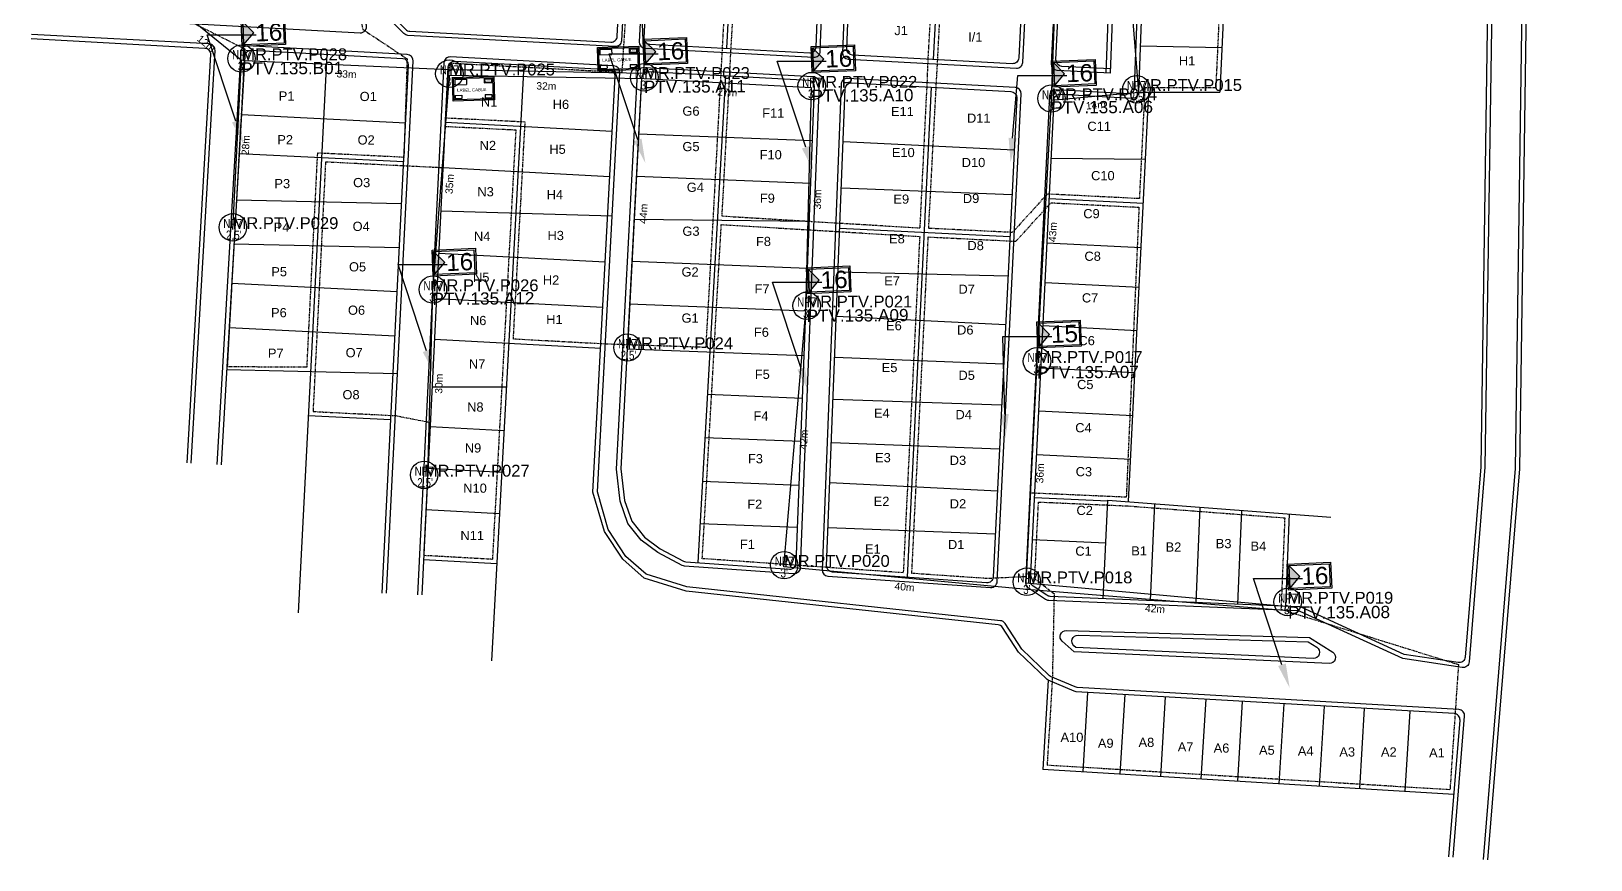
# Model space of a CAD drawing. Extents: x -1482 to -1132, y 13384 to 13773.
# Drawn here: x -1444.2 to -1189.9, y 13384.1 to 13519.2 of the extents above; entities that cross this region are included whole.
import ezdxf
from ezdxf import colors
from ezdxf.entities.mleader import LeaderData, LeaderLine
from ezdxf.enums import TextEntityAlignment as Align
from ezdxf.math import Vec2, Vec3

# ---------------------------------------------------------------- set-up
doc = ezdxf.new("R2010")
doc.units = 0
doc.linetypes.add('PHANTOM2', pattern=[1.25, 0.625, -0.125, 0.125, -0.125, 0.125, -0.125])
for name, color, linetype in [('Base Map', 8, 'Continuous'), ('FAT', 30, 'Continuous'), ('Homepass Number', 6, 'Continuous'), ('LABEL CABLE', 200, 'Continuous'), ('NEW POLE 7m(2.5 inches)', 200, 'Continuous'), ('NEW POLE 7m(3 inches)', 4, 'Continuous'), ('NEW POLE ID 7m (2.5 inches)', 200, 'Continuous'), ('NEW POLE ID 7m(3 inches)', 4, 'Continuous'), ('SPAN KU', 161, 'Continuous')]:
    doc.layers.add(name, color=color, linetype=linetype)
for name, color, linetype, lineweight in [('FAT AREA', 134, 'PHANTOM2', 30), ('FAT_Info', 170, 'Continuous', 0), ('FO 24 CORE', 3, 'Continuous', 35), ('FO 48 CORE.', 204, 'Continuous', 30), ('SLING WIRE', 4, 'Continuous', 30)]:
    doc.layers.add(name, color=color, linetype=linetype, lineweight=lineweight)
doc.styles.get("Standard").update_dxf_attribs({"font": 'arial.ttf'})
doc.styles.add('Title Block 3', font='dgn003.shx')
doc.styles.add('Title Block v21 - Default$0$Styledgn001', font='dgn001.shx')
doc.dimstyles.new('瓦达西瓦', dxfattribs={"dimtxt": 1.2, "dimasz": 0, "dimexe": 1.25, "dimexo": 0.625, "dimgap": 0.05, "dimtad": 1, "dimdec": 0, "dimtxsty": 'Standard', "dimblk": 'ARCHTICK', "dimcen": 0, "dimse1": 1, "dimse2": 1, "dimsd1": 1, "dimsd2": 1, "dimclre": 256, "dimclrt": 256, "dimadec": 0, "dimazin": 0, "dimtfac": 1, "dimtdec": 0, "dimtmove": 2, "dimatfit": 3, "dimfxl": 1, "dimarcsym": 0})

# ---------------------------------------------------------------- blocks, each defined once
blk = doc.blocks.new('*U53')
at = {"color": 0, "linetype": 'ByBlock', "lineweight": -2}
blk.add_circle((0, 0), 2.24, dxfattribs=at)
at = {"color": 0, "linetype": 'ByBlock', "lineweight": -2, "style": 'Title Block 3', "width": 0.799091}
for s, p in [('NP7', (0, 0.62)), ("3'", (0, -1.27))]:
    blk.add_text(s, height=1.488, dxfattribs=at).set_placement(p, align=Align.MIDDLE_CENTER)
blk = doc.blocks.new('*U57')
at = {"color": 0, "linetype": 'ByBlock', "lineweight": -2}
blk.add_circle((0, 0), 2.24, dxfattribs=at)
at = {"color": 0, "linetype": 'ByBlock', "lineweight": -2, "style": 'Title Block 3', "width": 0.799091}
for s, p in [('NP7', (0, 0.62)), ('2,', (-0.46, -1.27)), ("5'", (0.83, -1.27))]:
    blk.add_text(s, height=1.488, dxfattribs=at).set_placement(p, align=Align.MIDDLE_CENTER)
blk = doc.blocks.new('FAT')
h = blk.add_hatch(color=2)
h.dxf.hatch_style = 1
h.paths.add_polyline_path([(-4.25, 2), (-4.25, -2), (-2.4, 0)])
for points in [[(-4.5, 2.25), (3, 2.25), (3, -2.25), (-4.5, -2.25)], [(-4.25, 2), (2.75, 2), (2.75, -2), (-4.25, -2)]]:
    blk.add_lwpolyline(points, close=True)
at = {"color": 2}
blk.add_lwpolyline([(-4.25, 2), (-4.25, -2), (-2.4, 0)], close=True, dxfattribs=at)
at = {"color": 7}
blk.add_attdef('FAT', text='', height=3, dxfattribs=at).set_placement((0.18, 0), align=Align.MIDDLE_CENTER)
blk = doc.blocks.new('*D155')
at = {"layer": 'Defpoints', "color": 0, "lineweight": 30, "ltscale": 0.7, "transparency": 16777216}
for p in [(-1276.62, 13542.39), (-1277.85, 13507.93), (-1275.76, 13507.85)]:
    blk.add_point(p, dxfattribs=at)
at = {"layer": 'SPAN KU', "lineweight": 30, "ltscale": 0.7, "transparency": 16777216, "insert": (-1275.8, 13525.1), "char_height": 1.2, "attachment_point": 5, "rotation": 87.9494}
blk.add_mtext('34m', dxfattribs=at)
blk = doc.blocks.new('_ArchTick')
at = {"color": 0, "linetype": 'ByBlock', "const_width": 0.15}
blk.add_lwpolyline([(-0.5, -0.5), (0.5, 0.5)], dxfattribs=at)
blk = doc.blocks.new('*D156')
at = {"layer": 'Defpoints', "color": 0, "lineweight": 30, "ltscale": 0.7, "transparency": 16777216}
for p in [(-1277.85, 13507.93), (-1280.22, 13465.08), (-1278.12, 13464.97)]:
    blk.add_point(p, dxfattribs=at)
at = {"layer": 'SPAN KU', "lineweight": 30, "ltscale": 0.7, "transparency": 16777216, "insert": (-1277.6, 13486.43), "char_height": 1.2, "attachment_point": 5, "rotation": 86.843}
blk.add_mtext('43m', dxfattribs=at)
blk = doc.blocks.new('*D157')
at = {"layer": 'Defpoints', "color": 0, "lineweight": 30, "ltscale": 0.7, "transparency": 16777216}
for p in [(-1280.22, 13465.08), (-1281.98, 13429.23), (-1279.89, 13429.13)]:
    blk.add_point(p, dxfattribs=at)
at = {"layer": 'SPAN KU', "lineweight": 30, "ltscale": 0.7, "transparency": 16777216, "insert": (-1279.67, 13447.09), "char_height": 1.2, "attachment_point": 5, "rotation": 87.1797}
blk.add_mtext('36m', dxfattribs=at)
blk = doc.blocks.new('*D160')
at = {"layer": 'Defpoints', "color": 0, "lineweight": 30, "ltscale": 0.7, "transparency": 16777216}
for p in [(-1281.83, 13428.15), (-1282, 13426.06), (-1239.8, 13424.74)]:
    blk.add_point(p, dxfattribs=at)
at = {"layer": 'SPAN KU', "lineweight": 30, "ltscale": 0.7, "transparency": 16777216, "insert": (-1260.93, 13425), "char_height": 1.2, "attachment_point": 5, "rotation": 355.3564}
blk.add_mtext('42m', dxfattribs=at)
blk = doc.blocks.new('*D161')
at = {"layer": 'Defpoints', "color": 0, "lineweight": 30, "ltscale": 0.7, "transparency": 16777216}
for p in [(-1321.44, 13431.84), (-1321.63, 13429.75), (-1281.83, 13428.15)]:
    blk.add_point(p, dxfattribs=at)
at = {"layer": 'SPAN KU', "lineweight": 30, "ltscale": 0.7, "transparency": 16777216, "insert": (-1301.77, 13428.56), "char_height": 1.2, "attachment_point": 5, "rotation": 354.6843}
blk.add_mtext('40m', dxfattribs=at)
blk = doc.blocks.new('*D162')
at = {"layer": 'Defpoints', "color": 0, "lineweight": 30, "ltscale": 0.7, "transparency": 16777216}
for p in [(-1317.85, 13473.59), (-1315.76, 13473.41), (-1321.44, 13431.84)]:
    blk.add_point(p, dxfattribs=at)
at = {"layer": 'SPAN KU', "lineweight": 30, "ltscale": 0.7, "transparency": 16777216, "insert": (-1318.2, 13452.59), "char_height": 1.2, "attachment_point": 5, "rotation": 85.0932}
blk.add_mtext('42m', dxfattribs=at)
blk = doc.blocks.new('*D163')
at = {"layer": 'Defpoints', "color": 0, "lineweight": 30, "ltscale": 0.7, "transparency": 16777216}
for p in [(-1316.95, 13509.95), (-1314.85, 13509.9), (-1317.85, 13473.59)]:
    blk.add_point(p, dxfattribs=at)
at = {"layer": 'SPAN KU', "lineweight": 30, "ltscale": 0.7, "transparency": 16777216, "insert": (-1315.96, 13491.74), "char_height": 1.2, "attachment_point": 5, "rotation": 88.5727}
blk.add_mtext('36m', dxfattribs=at)
blk = doc.blocks.new('*D164')
at = {"layer": 'Defpoints', "color": 0, "lineweight": 30, "ltscale": 0.7, "transparency": 16777216}
for p in [(-1344.35, 13509.29), (-1344.24, 13511.39), (-1316.95, 13509.95)]:
    blk.add_point(p, dxfattribs=at)
at = {"layer": 'SPAN KU', "lineweight": 30, "ltscale": 0.7, "transparency": 16777216, "insert": (-1330.67, 13509.22), "char_height": 1.2, "attachment_point": 5, "rotation": 356.9886}
blk.add_mtext('27m', dxfattribs=at)
blk = doc.blocks.new('*D165')
at = {"layer": 'Defpoints', "color": 0, "lineweight": 30, "ltscale": 0.7, "transparency": 16777216}
for p in [(-1376.02, 13511.97), (-1376.06, 13509.87), (-1344.24, 13511.39)]:
    blk.add_point(p, dxfattribs=at)
at = {"layer": 'SPAN KU', "lineweight": 30, "ltscale": 0.7, "transparency": 16777216, "insert": (-1360.16, 13510.24), "char_height": 1.2, "attachment_point": 5, "rotation": 358.9397}
blk.add_mtext('32m', dxfattribs=at)
blk = doc.blocks.new('*D166')
at = {"layer": 'Defpoints', "color": 0, "lineweight": 30, "ltscale": 0.7, "transparency": 16777216}
for p in [(-1376.02, 13511.97), (-1378.7, 13476.78), (-1376.61, 13476.62)]:
    blk.add_point(p, dxfattribs=at)
at = {"layer": 'SPAN KU', "lineweight": 30, "ltscale": 0.7, "transparency": 16777216, "insert": (-1375.93, 13494.27), "char_height": 1.2, "attachment_point": 5, "rotation": 85.6337}
blk.add_mtext('35m', dxfattribs=at)
blk = doc.blocks.new('*D167')
at = {"layer": 'Defpoints', "color": 0, "lineweight": 30, "ltscale": 0.7, "transparency": 16777216}
for p in [(-1346.1, 13559.7), (-1346.29, 13512.2), (-1344.2, 13512.28)]:
    blk.add_point(p, dxfattribs=at)
at = {"layer": 'SPAN KU', "lineweight": 30, "ltscale": 0.7, "transparency": 16777216, "insert": (-1346.6, 13535.93), "char_height": 1.2, "attachment_point": 5, "rotation": 272.3016}
blk.add_mtext('47m', dxfattribs=at)
blk = doc.blocks.new('*D169')
at = {"layer": 'Defpoints', "color": 0, "lineweight": 30, "ltscale": 0.7, "transparency": 16777216}
for p in [(-1409.38, 13514.36), (-1409.47, 13512.26), (-1375.97, 13512.87)]:
    blk.add_point(p, dxfattribs=at)
at = {"layer": 'SPAN KU', "lineweight": 30, "ltscale": 0.7, "transparency": 16777216, "insert": (-1392.74, 13512.18), "char_height": 1.2, "attachment_point": 5, "rotation": 357.445}
blk.add_mtext('33m', dxfattribs=at)
blk = doc.blocks.new('*D171')
at = {"layer": 'Defpoints', "color": 0, "lineweight": 30, "ltscale": 0.7, "transparency": 16777216}
for p in [(-1419.44, 13522.18), (-1420.77, 13520.55), (-1409.91, 13514.45)]:
    blk.add_point(p, dxfattribs=at)
at = {"layer": 'SPAN KU', "lineweight": 30, "ltscale": 0.7, "transparency": 16777216, "insert": (-1415.59, 13517.19), "char_height": 1.2, "attachment_point": 5, "rotation": 320.9764}
blk.add_mtext('12m', dxfattribs=at)
blk = doc.blocks.new('*D194')
at = {"layer": 'Defpoints', "color": 0, "lineweight": 30, "ltscale": 0.7, "transparency": 16777216}
for p in [(-1263.58, 13509.25), (-1277.85, 13507.93), (-1263.39, 13507.15)]:
    blk.add_point(p, dxfattribs=at)
at = {"layer": 'SPAN KU', "lineweight": 30, "ltscale": 0.7, "transparency": 16777216, "insert": (-1270.59, 13507.14), "char_height": 1.2, "attachment_point": 5, "rotation": 5.2841}
blk.add_mtext('14m', dxfattribs=at)
blk = doc.blocks.new('*D195')
at = {"layer": 'Defpoints', "color": 0, "lineweight": 30, "ltscale": 0.7, "transparency": 16777216}
for p in [(-1268.96, 13550.4), (-1266.87, 13550.56), (-1263.58, 13509.25)]:
    blk.add_point(p, dxfattribs=at)
at = {"layer": 'SPAN KU', "lineweight": 30, "ltscale": 0.7, "transparency": 16777216, "insert": (-1266.67, 13529.79), "char_height": 1.2, "attachment_point": 5, "rotation": 274.55}
blk.add_mtext('41m', dxfattribs=at)
blk = doc.blocks.new('*D197')
at = {"layer": 'Defpoints', "color": 0, "lineweight": 30, "ltscale": 0.7, "transparency": 16777216}
for p in [(-1344.64, 13511.39), (-1346.93, 13467.6), (-1344.83, 13467.49)]:
    blk.add_point(p, dxfattribs=at)
at = {"layer": 'SPAN KU', "lineweight": 30, "ltscale": 0.7, "transparency": 16777216, "insert": (-1344.34, 13489.42), "char_height": 1.2, "attachment_point": 5, "rotation": 87.0082}
blk.add_mtext('44m', dxfattribs=at)
blk = doc.blocks.new('*D198')
at = {"layer": 'Defpoints', "color": 0, "lineweight": 30, "ltscale": 0.7, "transparency": 16777216}
for p in [(-1378.7, 13476.78), (-1379.52, 13446.69), (-1377.42, 13446.64)]:
    blk.add_point(p, dxfattribs=at)
at = {"layer": 'SPAN KU', "lineweight": 30, "ltscale": 0.7, "transparency": 16777216, "insert": (-1377.68, 13461.7), "char_height": 1.2, "attachment_point": 5, "rotation": 88.4461}
blk.add_mtext('30m', dxfattribs=at)
blk = doc.blocks.new('*D206')
at = {"layer": 'Defpoints', "color": 0, "lineweight": 30, "ltscale": 0.7, "transparency": 16777216}
for p in [(-1409.91, 13514.49), (-1411.32, 13486.86), (-1409.22, 13486.76)]:
    blk.add_point(p, dxfattribs=at)
at = {"layer": 'SPAN KU', "lineweight": 30, "ltscale": 0.7, "transparency": 16777216, "insert": (-1409.18, 13500.6), "char_height": 1.2, "attachment_point": 5, "rotation": 87.0671}
blk.add_mtext('28m', dxfattribs=at)
blk = doc.blocks.new('LABEL')
at = {"layer": 'LABEL CABLE', "ltscale": 0.15}
for p, q in [((-6595.62, 19707.66), (-6595.62, 19711.51)), ((-6595.62, 19711.51), (-6588.86, 19711.51)), ((-6595.42, 19707.86), (-6595.42, 19711.31)), ((-6595.42, 19711.31), (-6589.06, 19711.31)), ((-6595.25, 19711.15), (-6595.25, 19710.3)), ((-6595.25, 19711.15), (-6593.32, 19711.15)), ((-6593.32, 19711.15), (-6593.32, 19710.3)), ((-6590.46, 19711.21), (-6590.46, 19710.51)), ((-6590.46, 19711.21), (-6589.16, 19711.21)), ((-6590.46, 19710.51), (-6589.16, 19710.51)), ((-6590.36, 19711.11), (-6590.36, 19710.61)), ((-6590.36, 19711.11), (-6589.26, 19711.11)), ((-6590.36, 19710.61), (-6589.26, 19710.61)), ((-6589.26, 19711.11), (-6589.26, 19710.61)), ((-6589.16, 19711.21), (-6589.16, 19710.51)), ((-6589.06, 19711.31), (-6589.06, 19707.86)), ((-6588.86, 19711.51), (-6588.86, 19707.66)), ((-6595.25, 19710.3), (-6593.32, 19710.3)), ((-6595.25, 19708.56), (-6595.25, 19708.06)), ((-6595.25, 19708.56), (-6594.15, 19708.56)), ((-6595.25, 19708.06), (-6594.15, 19708.06)), ((-6594.15, 19708.56), (-6594.15, 19708.06)), ((-6590.36, 19708.56), (-6590.36, 19708.06)), ((-6590.36, 19708.56), (-6589.26, 19708.56)), ((-6590.36, 19708.06), (-6589.26, 19708.06)), ((-6589.26, 19708.56), (-6589.26, 19708.06)), ((-6588.86, 19707.66), (-6595.62, 19707.66)), ((-6589.06, 19707.86), (-6595.42, 19707.86))]:
    blk.add_line(p, q, dxfattribs=at)
at = {"layer": 'LABEL CABLE', "attachment_point": 7, "line_spacing_factor": 0.6, "style": 'Title Block v21 - Default$0$Styledgn001'}
for s, insert, char_height in [('\\pxsm1.5;{\\W1.06772;MYREPUBLIC}', (-6590.29, 19710.78), 0.1), ('\\pxsm1.5;{\\W1.06772;LABEL CABLE}', (-6594.9, 19709.13), 0.5)]:
    blk.add_mtext(s, dxfattribs=dict(at, insert=insert, char_height=char_height))

msp = doc.modelspace()

# ---------------------------------------------------------------- linework, layer by layer
at = {"layer": 'Base Map', "ltscale": 0.7}
for points in [[(-1195.76, 13671.99), (-1202.12, 13657.78), (-1206.44, 13646.38), (-1209.13, 13637.33), (-1209.92, 13631.01), (-1206.71, 13523.24), (-1207.84, 13448.14), (-1210.37, 13417.13, -0.434297), (-1211.52, 13416.23), (-1220.34, 13417.55), (-1237.12, 13425.25, 0.097406), (-1237.49, 13425.34), (-1278.03, 13427.03, -0.137456), (-1278.55, 13427.2), (-1280.82, 13428.71, -0.263881), (-1281.26, 13429.6), (-1277.4, 13507.97, -0.415564), (-1276.35, 13508.92), (-1264.64, 13508.28, 0.418897), (-1263.58, 13509.25), (-1261.72, 13558.49)], [(-1195.12, 13671.7), (-1201.47, 13657.51), (-1205.77, 13646.16), (-1208.44, 13637.19), (-1209.22, 13630.98), (-1206.01, 13523.24), (-1207.14, 13448.11), (-1209.73, 13416.33, -0.434297), (-1210.88, 13415.42), (-1220.54, 13416.88), (-1237.28, 13424.56, 0.097406), (-1237.66, 13424.65), (-1278.26, 13426.34, -0.137456), (-1278.77, 13426.51), (-1281.54, 13428.35, -0.263881), (-1281.98, 13429.23), (-1278.07, 13508.7, -0.415564), (-1277.01, 13509.65), (-1265.31, 13509.02, 0.418897), (-1264.26, 13509.98), (-1262.42, 13558.51)], [(-1268.21, 13512.32), (-1276.87, 13512.79, -0.412864), (-1277.81, 13513.84), (-1272.7, 13617.43, -0.409048), (-1271.67, 13618.39), (-1239.94, 13617.38, -0.40499), (-1238.97, 13616.38), (-1238.97, 13591.84)], [(-1268.18, 13513.02), (-1276.13, 13513.45, -0.412864), (-1277.08, 13514.5), (-1272.04, 13616.71, -0.409048), (-1271.01, 13617.66), (-1240.64, 13616.7, -0.40499), (-1239.67, 13615.7), (-1239.67, 13591.84)], [(-1312.44, 13594.62, 0.419182), (-1313.42, 13595.66), (-1341.32, 13596.27, 0.412838), (-1342.34, 13595.3), (-1343.82, 13540.13), (-1345.02, 13517.46, 0.413991), (-1344.08, 13516.41), (-1316.56, 13514.93, 0.418603), (-1315.5, 13515.89), (-1312.44, 13594.62)], [(-1386.99, 13590.83, 0.424129), (-1387.96, 13591.89), (-1415.32, 13592.66, 0.406462), (-1416.34, 13591.72), (-1420.18, 13521.52, 0.41444), (-1419.24, 13520.47), (-1390.53, 13518.92, 0.507432), (-1389.5, 13520.17), (-1390.97, 13525.81, -0.079033), (-1391, 13526.12), (-1386.99, 13590.83)], [(-1444.15, 13517.97), (-1415.86, 13516.44, -0.415336), (-1414.92, 13515.38), (-1418.77, 13448.79)], [(-1418.07, 13448.75), (-1414.18, 13516.04, 0.415336), (-1415.13, 13517.1), (-1444.11, 13518.66)], [(-1386.23, 13427.53), (-1381.9, 13514.31, 0.413026), (-1382.84, 13515.36), (-1408.95, 13516.77, 0.413092), (-1410, 13515.83), (-1413.89, 13448.51)], [(-1386.92, 13427.57), (-1382.63, 13513.65, 0.413026), (-1383.58, 13514.7), (-1408.29, 13516.03, 0.413092), (-1409.34, 13515.09), (-1413.19, 13448.47)], [(-1212.33, 13384.52), (-1210.46, 13407.48, 0.421065), (-1211.39, 13408.56), (-1273.61, 13412.17, -0.086828), (-1273.94, 13412.25), (-1277.96, 13413.97, -0.090682), (-1278.26, 13414.16), (-1282.65, 13418.39), (-1285.38, 13422.61, 0.226158), (-1286.11, 13423.06), (-1337.24, 13428.57), (-1343.89, 13430.64), (-1347.18, 13433.54), (-1350.06, 13437.91), (-1351.85, 13444.09), (-1348.21, 13512.49, 0.414019), (-1349.15, 13513.54), (-1375.81, 13514.98, 0.415402), (-1376.86, 13514.03), (-1381.19, 13427.28)], [(-1213.02, 13384.58), (-1211.21, 13406.82, 0.421065), (-1212.15, 13407.9), (-1273.77, 13411.47, -0.086828), (-1274.1, 13411.55), (-1278.35, 13413.37, -0.090682), (-1278.65, 13413.57), (-1283.19, 13417.94), (-1285.79, 13421.95, 0.226158), (-1286.52, 13422.4), (-1337.39, 13427.89), (-1344.24, 13430.01), (-1347.72, 13433.08), (-1350.7, 13437.62), (-1352.56, 13444.01), (-1348.94, 13511.83, 0.414019), (-1349.89, 13512.88), (-1375.15, 13514.24, 0.415402), (-1376.2, 13513.3), (-1380.49, 13427.25)], [(-1316.65, 13511.79, -0.409838), (-1315.7, 13510.75), (-1318.78, 13431.68, -0.423268), (-1319.85, 13430.72), (-1337.63, 13431.96, -0.104007), (-1338.02, 13432.08), (-1342, 13434.17), (-1344.68, 13436.18), (-1346.86, 13438.91), (-1348.13, 13442.53), (-1348.73, 13447.79), (-1345.29, 13512.33, -0.414436), (-1344.24, 13513.28), (-1316.65, 13511.79)], [(-1282.74, 13508.97, 0.412864), (-1283.69, 13510.01), (-1311.06, 13511.49, 0.418603), (-1312.11, 13510.53), (-1315.19, 13431.37, 0.405217), (-1314.27, 13430.33), (-1287.73, 13428.48, 0.420219), (-1286.66, 13429.43), (-1282.74, 13508.97)], [(-1235.75, 13420.31), (-1231.96, 13417.91, -0.769491), (-1232.54, 13416.07), (-1274.11, 13417.97), (-1276.06, 13419.7, -0.701161), (-1275.37, 13421.45), (-1235.75, 13420.31)]]:
    msp.add_lwpolyline(points, format="xyb", dxfattribs=at)
for points in [[(-1190.53, 13670), (-1196.93, 13655.64), (-1201.12, 13644.59), (-1203.63, 13636.18), (-1204.31, 13630.75), (-1201.11, 13523.28), (-1202.24, 13447.87), (-1207.44, 13384.12)], [(-1189.89, 13669.71), (-1196.29, 13655.38), (-1200.46, 13644.37), (-1202.94, 13636.04), (-1203.61, 13630.71), (-1200.41, 13523.28), (-1201.54, 13447.84), (-1206.74, 13384.07)], [(-1326.55, 13595.24), (-1330.8, 13516.4)], [(-1292.79, 13594.5), (-1297.1, 13514.58)], [(-1268.91, 13512.36), (-1267.15, 13558.69)], [(-1268.21, 13512.32), (-1266.45, 13558.67)], [(-1248.41, 13551.42), (-1250.36, 13509.25)], [(-1263.3, 13516.77), (-1250.02, 13516.51)], [(-1395.93, 13515.37), (-1400.64, 13424.34)], [(-1363.82, 13513.63), (-1369.1, 13416.52)], [(-1330.98, 13511.86), (-1335.48, 13432.52)], [(-1301.31, 13430.13), (-1297.4, 13510.05)], [(-1265.25, 13442.47), (-1261.92, 13509.25)], [(-1263.58, 13509.25), (-1250.36, 13509.25)], [(-1409.89, 13505.6), (-1383.1, 13504.26)], [(-1376.65, 13504.35), (-1349.42, 13502.9)], [(-1345.12, 13502.46), (-1316.77, 13501.36)], [(-1410.25, 13499.25), (-1383.42, 13497.91)], [(-1311.78, 13501.19), (-1283.9, 13499.81)], [(-1377.02, 13496.93), (-1349.81, 13495.48)], [(-1277.87, 13498.49), (-1262.46, 13498.34)], [(-1345.49, 13495.53), (-1317.04, 13494.42)], [(-1410.69, 13491.71), (-1383.76, 13491.11)], [(-1284.25, 13492.52), (-1312.07, 13493.6)], [(-1278.19, 13491.92), (-1262.82, 13491.15)], [(-1377.37, 13489.89), (-1349.46, 13489.05)], [(-1345.86, 13488.54), (-1317.28, 13488.23)], [(-1312.33, 13487.04), (-1284.59, 13485.68)], [(-1411.11, 13484.51), (-1384.11, 13483.92)], [(-1278.55, 13484.66), (-1263.18, 13483.9)], [(-1377.71, 13483.01), (-1350.56, 13481.56)], [(-1346.22, 13481.68), (-1317.58, 13480.56)], [(-1284.91, 13479.25), (-1312.6, 13479.91)], [(-1411.48, 13478.08), (-1384.47, 13476.73)], [(-1278.87, 13478.19), (-1263.51, 13477.42)], [(-1378.08, 13475.61), (-1350.95, 13474.16)], [(-1346.59, 13474.71), (-1317.85, 13473.59)], [(-1411.89, 13470.85), (-1384.83, 13469.5)], [(-1312.88, 13472.74), (-1285.3, 13471.38)], [(-1279.22, 13471.17), (-1263.86, 13470.4)], [(-1378.41, 13468.96), (-1351.3, 13467.52)], [(-1346.98, 13467.41), (-1318.14, 13466.29)], [(-1285.62, 13464.9), (-1313.15, 13465.97)], [(-1412.29, 13464.01), (-1384.44, 13463.36)], [(-1279.55, 13464.3), (-1264.2, 13463.54)], [(-1378.8, 13461.2), (-1366.67, 13461.18)], [(-1333.92, 13459.98), (-1318.4, 13459.37)], [(-1313.41, 13459.2), (-1285.95, 13458.23)], [(-1398.97, 13456.51), (-1385.51, 13455.84)], [(-1279.9, 13457.28), (-1264.55, 13456.51)], [(-1379.12, 13454.71), (-1367.06, 13454.06)], [(-1334.32, 13452.92), (-1318.68, 13452.31)], [(-1286.3, 13451), (-1313.69, 13452.07)], [(-1280.25, 13450.16), (-1264.9, 13449.39)], [(-1379.46, 13447.93), (-1367.43, 13447.27)], [(-1334.73, 13445.8), (-1318.96, 13445.18)], [(-1313.94, 13445.61), (-1286.63, 13444.26)], [(-1280.6, 13443.14), (-1268.64, 13442.59)], [(-1379.79, 13441.18), (-1367.79, 13440.53)], [(-1269.39, 13426.67), (-1268.64, 13442.73)], [(-1268.64, 13442.73), (-1232.29, 13439.95)], [(-1261.04, 13442.15), (-1261.7, 13426.35)], [(-1253.62, 13441.58), (-1254.27, 13426.04)], [(-1246.85, 13441.07), (-1247.49, 13425.76)], [(-1239.06, 13440.47), (-1239.68, 13425.43)], [(-1335.12, 13438.93), (-1319.22, 13438.31)], [(-1286.98, 13437.16), (-1314.23, 13438.22)], [(-1280.93, 13436.3), (-1268.96, 13435.75)], [(-1380.2, 13433.03), (-1368.23, 13432.38)], [(-1278.33, 13413.36), (-1279.22, 13398.82)], [(-1271.92, 13411.37), (-1272.71, 13398.43)], [(-1265.88, 13411.02), (-1266.67, 13398.06)], [(-1259.27, 13410.63), (-1260.06, 13397.65)], [(-1252.67, 13410.25), (-1253.46, 13397.25)], [(-1246.71, 13409.9), (-1247.5, 13396.89)], [(-1239.93, 13409.51), (-1240.73, 13396.48)], [(-1233.37, 13409.13), (-1234.17, 13396.08)], [(-1226.81, 13408.75), (-1227.61, 13395.68)], [(-1219.4, 13408.32), (-1220.2, 13395.22)], [(-1212.2, 13394.74), (-1279.22, 13398.82)]]:
    msp.add_lwpolyline(points, dxfattribs=at)
for points in [[(-1345.26, 13595.35), (-1346.73, 13540.25), (-1347.93, 13517.62, -0.414408), (-1348.99, 13516.68), (-1382.73, 13518.5, -0.185753), (-1383.39, 13518.79), (-1386.56, 13521.99, -0.132938), (-1386.82, 13522.44), (-1387.77, 13526.11, -0.079033), (-1387.8, 13526.43), (-1383.8, 13591.17, -0.280495), (-1383.2, 13592.02), (-1372.23, 13596.85, -0.109701), (-1371.8, 13596.94), (-1346.24, 13596.38, -0.41559)], [(-1346.96, 13595.69), (-1371.66, 13596.24, 0.109701), (-1372.09, 13596.15), (-1382.53, 13591.55, 0.280495), (-1383.12, 13590.7), (-1387.1, 13526.49, 0.079033), (-1387.07, 13526.18), (-1386.19, 13522.8, 0.132938), (-1385.93, 13522.35), (-1383.08, 13519.47, 0.185753), (-1382.42, 13519.18), (-1349.65, 13517.41, 0.414408), (-1348.6, 13518.36), (-1347.43, 13540.28), (-1345.98, 13594.67, 0.41559)], [(-1316.18, 13516.62), (-1313.17, 13593.93, 0.419182), (-1314.14, 13594.97), (-1340.64, 13595.55, 0.412838), (-1341.66, 13594.58), (-1343.12, 13540.1), (-1344.29, 13518.12, 0.413991), (-1343.34, 13517.07), (-1317.23, 13515.67, 0.418603)], [(-1310.97, 13514.63), (-1283.54, 13513.15, 0.415564), (-1282.49, 13514.1), (-1278.56, 13593.86, 0.422229), (-1279.53, 13594.91), (-1307.82, 13595.53, 0.409262), (-1308.84, 13594.57), (-1311.91, 13515.66, 0.409838)], [(-1311.19, 13516.33), (-1308.17, 13593.86, -0.409262), (-1307.15, 13594.82), (-1280.27, 13594.23, -0.422229), (-1279.29, 13593.18), (-1283.15, 13514.83, -0.415564), (-1284.21, 13513.88), (-1310.24, 13515.29, -0.409838)], [(-1344.63, 13511.6), (-1348.02, 13447.81), (-1347.45, 13442.68), (-1346.24, 13439.26), (-1344.18, 13436.69), (-1341.62, 13434.76), (-1337.83, 13432.76, 0.104007), (-1337.43, 13432.65), (-1320.52, 13431.47, 0.423268), (-1319.45, 13432.43), (-1316.43, 13510.09, 0.409838), (-1317.38, 13511.13), (-1343.58, 13512.54, 0.414436)], [(-1310.39, 13510.75), (-1284.42, 13509.35, -0.412864), (-1283.48, 13508.3), (-1287.33, 13430.18, -0.420219), (-1288.4, 13429.23), (-1313.54, 13430.98, -0.405217), (-1314.47, 13432.02), (-1311.44, 13509.79, -0.418603)], [(-1235.96, 13419.61), (-1234.57, 13418.73, -0.769491), (-1235.15, 13416.89), (-1273.83, 13418.66), (-1274.15, 13418.95, -0.701161), (-1273.46, 13420.7)]]:
    msp.add_lwpolyline(points, format="xyb", close=True, dxfattribs=at)
at = {"layer": 'FAT AREA', "color": 1, "lineweight": 30, "ltscale": 0.7}
for points in [[(-1328.25, 13550.65), (-1328.99, 13536.98), (-1331.57, 13489.05), (-1312.98, 13487.93), (-1312.28, 13487.89), (-1299.23, 13487.11), (-1298.07, 13510.78), (-1297.92, 13514.62), (-1295.93, 13549.38)], [(-1294.53, 13549.32), (-1280.78, 13548.64), (-1261.42, 13547.91), (-1261.29, 13551.31), (-1249.14, 13550.75), (-1251.03, 13509.95), (-1262.59, 13509.95), (-1263.49, 13491.88), (-1278.49, 13492.62), (-1284.19, 13486.36), (-1297.83, 13487.03)], [(-1399.24, 13464.4), (-1412.14, 13464.44), (-1409.27, 13516.25), (-1419.21, 13521.22), (-1418.03, 13547.94), (-1405.42, 13547.33), (-1405.74, 13540.59), (-1390.82, 13540.29), (-1391.7, 13525.9), (-1390.08, 13519.48), (-1382.87, 13514.67), (-1383.39, 13498.61), (-1397.5, 13499.31)], [(-1350.58, 13468.16), (-1365.54, 13468.97), (-1363.62, 13504.36), (-1376.59, 13505.01), (-1375.89, 13513.99), (-1347.81, 13512.48), (-1346.21, 13536.96), (-1330.43, 13536.35), (-1333.01, 13488.43), (-1334.19, 13467.61)], [(-1396.17, 13497.84), (-1398.2, 13457.17), (-1384.73, 13456.5), (-1379.09, 13455.4), (-1380.17, 13433.74), (-1368.9, 13433.11), (-1365.1, 13503.04), (-1376.68, 13503.61), (-1377.02, 13496.89)], [(-1300.58, 13430.77), (-1297.9, 13485.63), (-1283.6, 13484.93), (-1277.9, 13491.2), (-1263.55, 13490.48), (-1265.62, 13443.19), (-1281.26, 13443.87), (-1281.93, 13430.22), (-1288.32, 13429.93)], [(-1301.98, 13430.87), (-1334.74, 13433.17), (-1331.65, 13487.65), (-1299.3, 13485.71)], [(-1279.93, 13442.41), (-1265.29, 13441.77), (-1239.78, 13439.83), (-1240.4, 13424.92), (-1211.47, 13415.91), (-1212.85, 13395.48), (-1278.48, 13399.48), (-1277.63, 13413.33), (-1277.33, 13427.37), (-1280.55, 13429.88)]]:
    msp.add_lwpolyline(points, close=True, dxfattribs=at)
at = {"layer": 'FO 24 CORE', "lineweight": 30, "ltscale": 0.7}
msp.add_lwpolyline([(-1346.1, 13559.7), (-1344.2, 13512.28), (-1375.97, 13512.87), (-1409.38, 13514.36), (-1409.91, 13514.45), (-1419.44, 13522.18)], dxfattribs=at)
at = {"layer": 'FO 48 CORE.', "lineweight": 30, "ltscale": 0.7}
msp.add_lwpolyline([(-1276.62, 13542.39), (-1277.85, 13507.93), (-1280.22, 13465.08), (-1281.98, 13429.23), (-1239.68, 13425.43), (-1239.8, 13424.74), (-1281.83, 13428.15), (-1321.44, 13431.84), (-1317.85, 13473.59), (-1316.95, 13509.95), (-1344.24, 13511.39), (-1376.02, 13511.97), (-1378.7, 13476.78)], dxfattribs=at)
at = {"layer": 'SLING WIRE', "lineweight": 30, "ltscale": 0.7}
for points in [[(-1277.85, 13507.93), (-1263.58, 13509.25), (-1266.87, 13550.56)], [(-1409.91, 13514.49), (-1411.32, 13486.86)], [(-1344.64, 13511.39), (-1346.93, 13467.6)], [(-1378.7, 13476.78), (-1379.52, 13446.69)]]:
    msp.add_lwpolyline(points, dxfattribs=at)

# ---------------------------------------------------------------- block references
at = {"layer": 'FAT', "lineweight": 30, "ltscale": 0.7, "xscale": 0.9424579026324792, "yscale": 0.9424579026324792, "zscale": 0.9424579026324792, "rotation": 2.423739857319486}
for p, values in [((-1405.59, 13518.99), {'FAT': '16'}), ((-1340.06, 13515.92), {'FAT': '16'}), ((-1312.68, 13514.73), {'FAT': '16'}), ((-1273.42, 13512.35), {'FAT': '16'}), ((-1374.47, 13481.55), {'FAT': '16'}), ((-1313.42, 13478.66), {'FAT': '16'}), ((-1275.87, 13469.84), {'FAT': '15'}), ((-1235.04, 13430.36), {'FAT': '16'})]:
    msp.add_blockref('FAT', p, dxfattribs=at).add_auto_attribs(values)
at = {"layer": 'NEW POLE 7m(2.5 inches)'}
for p in [(-1263.96, 13509.71), (-1411.28, 13487.2), (-1346.93, 13467.6), (-1380.09, 13446.83)]:
    msp.add_blockref('*U57', p, dxfattribs=at)
at = {"layer": 'NEW POLE 7m(3 inches)'}
for p in [(-1409.86, 13514.73), (-1375.97, 13512.25), (-1344.2, 13511.66), (-1316.9, 13510.23), (-1277.81, 13508.2), (-1378.66, 13477.06), (-1317.72, 13474.41), (-1280.17, 13465.36), (-1321.39, 13432.11), (-1281.83, 13429.42), (-1239.3, 13426.11)]:
    msp.add_blockref('*U53', p, dxfattribs=at)
at = {"layer": 'SPAN KU', "lineweight": 30, "rotation": 1.60805598257084}
for p in [(5794.33, -6002.12), (5770.68, -6007.02)]:
    msp.add_blockref('LABEL', p, dxfattribs=at)

# ---------------------------------------------------------------- texts
at = {"layer": 'FAT', "lineweight": 30}
for s, p in [('PTV.135.B01', (-1409.9, 13512.09)), ('PTV.135.A11', (-1344.25, 13509.1)), ('PTV.135.A10', (-1316.93, 13507.66)), ('PTV.135.A06', (-1277.87, 13505.74)), ('PTV.135.A12', (-1378.73, 13474.54)), ('PTV.135.A09', (-1317.73, 13471.78)), ('PTV.135.A07', (-1280.18, 13462.53)), ('PTV.135.A08', (-1239.23, 13423.37))]:
    msp.add_text(s, height=2, rotation=0.3973, dxfattribs=at).set_placement(p)
at = {"layer": 'Homepass Number', "lineweight": 30, "ltscale": 0.7}
for s, p in [('J1', (-1303.43, 13518.09)), ('I/1', (-1291.4, 13517.02)), ('H1', (-1257.04, 13513.15)), ('P1', (-1403.79, 13507.41)), ('O1', (-1390.6, 13507.34)), ('N1', (-1370.83, 13506.45)), ('H6', (-1359.13, 13506.05)), ('G6', (-1337.98, 13504.95)), ('F11', (-1324.98, 13504.63)), ('E11', (-1303.99, 13504.88)), ('D11', (-1291.59, 13503.81)), ('C11', (-1271.96, 13502.48)), ('P2', (-1404.03, 13500.29)), ('O2', (-1390.94, 13500.25)), ('N2', (-1371.04, 13499.35)), ('H5', (-1359.68, 13498.73)), ('G5', (-1337.98, 13499.17)), ('F10', (-1325.39, 13497.84)), ('E10', (-1303.84, 13498.2)), ('D10', (-1292.45, 13496.57)), ('C10', (-1271.36, 13494.43)), ('P3', (-1404.5, 13493.13)), ('O3', (-1391.67, 13493.3)), ('N3', (-1371.41, 13491.8)), ('G4', (-1337.27, 13492.53)), ('H4', (-1360.11, 13491.34)), ('F9', (-1325.36, 13490.75)), ('E9', (-1303.58, 13490.6)), ('D9', (-1292.26, 13490.71)), ('C9', (-1272.63, 13488.23)), ('P4', (-1404.62, 13486.03)), ('O4', (-1391.75, 13486.16)), ('N4', (-1371.96, 13484.54)), ('H3', (-1359.98, 13484.67)), ('G3', (-1337.98, 13485.37)), ('E8', (-1304.29, 13484.14)), ('F8', (-1325.99, 13483.7)), ('D8', (-1291.52, 13483.03)), ('O5', (-1392.34, 13479.56)), ('C8', (-1272.44, 13481.29)), ('P5', (-1405.01, 13478.76)), ('N5', (-1372.12, 13477.86)), ('H2', (-1360.73, 13477.4)), ('G2', (-1338.13, 13478.73)), ('E7', (-1305.08, 13477.28)), ('F7', (-1326.22, 13475.98)), ('D7', (-1292.98, 13475.91)), ('C7', (-1272.86, 13474.5)), ('P6', (-1405.05, 13472.09)), ('O6', (-1392.51, 13472.49)), ('N6', (-1372.62, 13470.81)), ('H1', (-1360.19, 13470.97)), ('G1', (-1338.13, 13471.2)), ('F6', (-1326.33, 13468.9)), ('E6', (-1304.78, 13469.97)), ('D6', (-1293.2, 13469.27)), ('C6', (-1273.42, 13467.53)), ('P7', (-1405.56, 13465.47)), ('O7', (-1392.89, 13465.56)), ('N7', (-1372.79, 13463.72)), ('F5', (-1326.18, 13462.03)), ('E5', (-1305.49, 13463.14)), ('D5', (-1292.98, 13461.88)), ('O8', (-1393.4, 13458.71)), ('C5', (-1273.64, 13460.37)), ('N8', (-1373.08, 13456.7)), ('F4', (-1326.4, 13455.24)), ('E4', (-1306.76, 13455.69)), ('D4', (-1293.46, 13455.46)), ('C4', (-1273.94, 13453.32)), ('N9', (-1373.46, 13450.03)), ('F3', (-1327.3, 13448.27)), ('E3', (-1306.57, 13448.45)), ('D3', (-1294.4, 13448.01)), ('C3', (-1273.87, 13446.16)), ('N10', (-1373.71, 13443.47)), ('E2', (-1306.8, 13441.33)), ('D2', (-1294.4, 13440.92)), ('F2', (-1327.41, 13440.85)), ('C2', (-1273.74, 13439.84)), ('N11', (-1374.17, 13435.75)), ('F1', (-1328.61, 13434.32)), ('E1', (-1308.22, 13433.54)), ('D1', (-1294.69, 13434.28)), ('B2', (-1259.21, 13433.87)), ('B3', (-1251.03, 13434.43)), ('B4', (-1245.36, 13434.02)), ('C1', (-1273.93, 13433.2)), ('B1', (-1264.81, 13433.24)), ('A10', (-1276.34, 13402.85)), ('A9', (-1270.25, 13401.88)), ('A8', (-1263.62, 13402.02)), ('A7', (-1257.23, 13401.29)), ('A6', (-1251.38, 13401.09)), ('A5', (-1243.98, 13400.75)), ('A4', (-1237.65, 13400.61)), ('A3', (-1230.88, 13400.46)), ('A2', (-1224.1, 13400.46)), ('A1', (-1216.26, 13400.32))]:
    msp.add_text(s, height=1.5, dxfattribs=at).set_placement(p, align=Align.BOTTOM_LEFT)
at = {"layer": 'NEW POLE ID 7m (2.5 inches)', "lineweight": 30}
for s, p in [('MR.PTV.P015', (-1264.01, 13509.43)), ('MR.PTV.P029', (-1411.33, 13486.92)), ('MR.PTV.P024', (-1346.98, 13467.33)), ('MR.PTV.P027', (-1380.14, 13446.55))]:
    msp.add_text(s, height=1.9328, dxfattribs=at).set_placement(p)
at = {"layer": 'NEW POLE ID 7m(3 inches)', "lineweight": 30}
for s, p in [('MR.PTV.P028', (-1409.91, 13514.45)), ('MR.PTV.P025', (-1376.02, 13511.97)), ('MR.PTV.P023', (-1344.24, 13511.39)), ('MR.PTV.P022', (-1316.95, 13509.95)), ('MR.PTV.P014', (-1277.85, 13507.93)), ('MR.PTV.P026', (-1378.7, 13476.78)), ('MR.PTV.P021', (-1317.77, 13474.13)), ('MR.PTV.P017', (-1280.22, 13465.08)), ('MR.PTV.P020', (-1321.44, 13431.84)), ('MR.PTV.P018', (-1281.88, 13429.15)), ('MR.PTV.P019', (-1239.35, 13425.83))]:
    msp.add_text(s, height=1.9328, dxfattribs=at).set_placement(p)

# ---------------------------------------------------------------- dimensions: what is measured, and where the dimension line sits
at = {"layer": 'SPAN KU', "lineweight": 30, "ltscale": 0.7}
for p1, p2, distance, picture, middle in [((-1346.1, 13559.7), (-1344.2, 13512.28), -2.1, '*D167', (-1346.6, 13535.93)), ((-1263.58, 13509.25), (-1266.87, 13550.56), 2.1, '*D195', (-1266.67, 13529.79)), ((-1276.62, 13542.39), (-1277.85, 13507.93), 2.1, '*D155', (-1275.8, 13525.1)), ((-1409.91, 13514.45), (-1419.44, 13522.18), 2.1, '*D171', (-1415.59, 13517.19)), ((-1409.91, 13514.49), (-1411.32, 13486.86), 2.1, '*D206', (-1409.18, 13500.6)), ((-1375.97, 13512.87), (-1409.38, 13514.36), 2.1, '*D169', (-1392.74, 13512.18)), ((-1376.02, 13511.97), (-1378.7, 13476.78), 2.1, '*D166', (-1375.93, 13494.27)), ((-1344.24, 13511.39), (-1376.02, 13511.97), 2.1, '*D165', (-1360.16, 13510.24)), ((-1344.64, 13511.39), (-1346.93, 13467.6), 2.1, '*D197', (-1344.34, 13489.42)), ((-1316.95, 13509.95), (-1344.24, 13511.39), 2.1, '*D164', (-1330.67, 13509.22)), ((-1317.85, 13473.59), (-1316.95, 13509.95), -2.1, '*D163', (-1315.96, 13491.74)), ((-1277.85, 13507.93), (-1263.58, 13509.25), -2.1, '*D194', (-1270.59, 13507.14)), ((-1277.85, 13507.93), (-1280.22, 13465.08), 2.1, '*D156', (-1277.6, 13486.43)), ((-1378.7, 13476.78), (-1379.52, 13446.69), 2.1, '*D198', (-1377.68, 13461.7)), ((-1321.44, 13431.84), (-1317.85, 13473.59), -2.1, '*D162', (-1318.2, 13452.59)), ((-1280.22, 13465.08), (-1281.98, 13429.23), 2.1, '*D157', (-1279.67, 13447.09)), ((-1281.83, 13428.15), (-1321.44, 13431.84), 2.1, '*D161', (-1301.77, 13428.56)), ((-1239.8, 13424.74), (-1281.83, 13428.15), 2.1, '*D160', (-1260.93, 13425))]:
    dim = msp.add_aligned_dim(p1=p1, p2=p2, distance=distance, dimstyle='瓦达西瓦', override={"dimpost": 'm'}, dxfattribs=at)
    dim.commit()
    dim.dimension.update_dxf_attribs({"geometry": picture, "text_midpoint": middle})

# ---------------------------------------------------------------- leaders
at = {"layer": 'FAT_Info', "ltscale": 0.7}
ml = msp.add_multileader_mtext('Standard', dxfattribs=at)
ml.set_content('', color=256)
ml.set_leader_properties()
ml.build(insert=Vec2(0, 0))
ctx = ml.context
ctx.base_point, ctx.plane_origin = Vec3(-1407.45, 13518.57), Vec3(-1390.4, 13525.49)
notes = []
notes.append((ctx, [(1, (1, 1, 0), (-1415.45, 13518.57), (1, 0), 8, [(0, [(-1409.53, 13500.72)], 0, [])])]))
ctx.mtext.insert, ctx.mtext.flow_direction = Vec3(-1405.45, 13520.57), 5
ml = msp.add_multileader_mtext('Standard', dxfattribs=at)
ml.set_content('', color=256)
ml.set_leader_properties()
ml.build(insert=Vec2(0, 0))
ctx = ml.context
ctx.base_point, ctx.plane_origin = Vec3(-1341.93, 13515.5), Vec3(-1324.87, 13522.42)
notes.append((ctx, [(1, (1, 1, 0), (-1349.93, 13515.5), (1, 0), 8, [(0, [(-1344.01, 13497.65)], 0, [])])]))
ctx.mtext.insert, ctx.mtext.flow_direction = Vec3(-1339.93, 13517.5), 5
ml = msp.add_multileader_mtext('Standard', dxfattribs=at)
ml.set_content('', color=256)
ml.set_leader_properties()
ml.build(insert=Vec2(0, 0))
ctx = ml.context
ctx.base_point, ctx.plane_origin = Vec3(-1314.54, 13514.31), Vec3(-1297.49, 13521.23)
notes.append((ctx, [(1, (1, 1, 0), (-1322.54, 13514.31), (1, 0), 8, [(0, [(-1316.62, 13496.46)], 0, [])])]))
ctx.mtext.insert, ctx.mtext.flow_direction = Vec3(-1312.54, 13516.31), 5
ml = msp.add_multileader_mtext('Standard', dxfattribs=at)
ml.set_content('', color=256)
ml.set_leader_properties()
ml.build(insert=Vec2(0, 0))
ctx = ml.context
ctx.base_point, ctx.plane_origin = Vec3(-1275.29, 13511.93), Vec3(-1258.24, 13518.85)
notes.append((ctx, [(1, (1, 1, 0), (-1283.29, 13511.93), (1, 0), 8, [(0, [(-1284.48, 13497.76)], 0, [])])]))
ctx.mtext.insert, ctx.mtext.flow_direction = Vec3(-1273.29, 13513.93), 5
ml = msp.add_multileader_mtext('Standard', dxfattribs=at)
ml.set_content('', color=256)
ml.set_leader_properties()
ml.build(insert=Vec2(0, 0))
ctx = ml.context
ctx.base_point, ctx.plane_origin = Vec3(-1376.34, 13481.13), Vec3(-1359.28, 13488.05)
notes.append((ctx, [(1, (1, 1, 0), (-1384.34, 13481.13), (1, 0), 8, [(0, [(-1378.42, 13463.28)], 0, [])])]))
ctx.mtext.insert, ctx.mtext.flow_direction = Vec3(-1374.34, 13483.13), 5
ml = msp.add_multileader_mtext('Standard', dxfattribs=at)
ml.set_content('', color=256)
ml.set_leader_properties()
ml.build(insert=Vec2(0, 0))
ctx = ml.context
ctx.base_point, ctx.plane_origin = Vec3(-1315.28, 13478.24), Vec3(-1298.23, 13485.16)
notes.append((ctx, [(1, (1, 1, 0), (-1323.28, 13478.24), (1, 0), 8, [(0, [(-1317.36, 13460.39)], 0, [])])]))
ctx.mtext.insert, ctx.mtext.flow_direction = Vec3(-1313.28, 13480.24), 5
ml = msp.add_multileader_mtext('Standard', dxfattribs=at)
ml.set_content('', color=256)
ml.set_leader_properties()
ml.build(insert=Vec2(0, 0))
ctx = ml.context
ctx.base_point, ctx.plane_origin = Vec3(-1277.73, 13469.42), Vec3(-1260.68, 13476.34)
notes.append((ctx, [(1, (1, 1, 0), (-1285.73, 13469.42), (1, 0), 8, [(0, [(-1285.34, 13452.73)], 0, [])])]))
ctx.mtext.insert, ctx.mtext.flow_direction = Vec3(-1275.73, 13471.42), 5
ml = msp.add_multileader_mtext('Standard', dxfattribs=at)
ml.set_content('', color=256)
ml.set_leader_properties()
ml.build(insert=Vec2(0, 0))
ctx = ml.context
ctx.base_point, ctx.plane_origin = Vec3(-1236.9, 13429.93), Vec3(-1219.85, 13436.85)
notes.append((ctx, [(1, (1, 1, 0), (-1244.9, 13429.93), (1, 0), 8, [(0, [(-1238.98, 13412.08)], 0, [])])]))
ctx.mtext.insert, ctx.mtext.flow_direction = Vec3(-1234.9, 13431.93), 5
for ctx, leaders in notes:
    for number, flags, end, landing, length, lines in leaders:
        leader = LeaderData()
        leader.index, (leader.has_last_leader_line, leader.has_dogleg_vector, leader.attachment_direction) = number, flags
        leader.last_leader_point, leader.dogleg_vector, leader.dogleg_length = Vec3(end), Vec3(landing), length
        for number, points, colour, breaks in lines:
            line = LeaderLine()
            line.index, line.vertices, line.color, line.breaks = number, Vec3.list(points), colors.encode_raw_color(colour), breaks
            leader.lines.append(line)
        ctx.leaders.append(leader)

doc.saveas('drawing.dxf')
